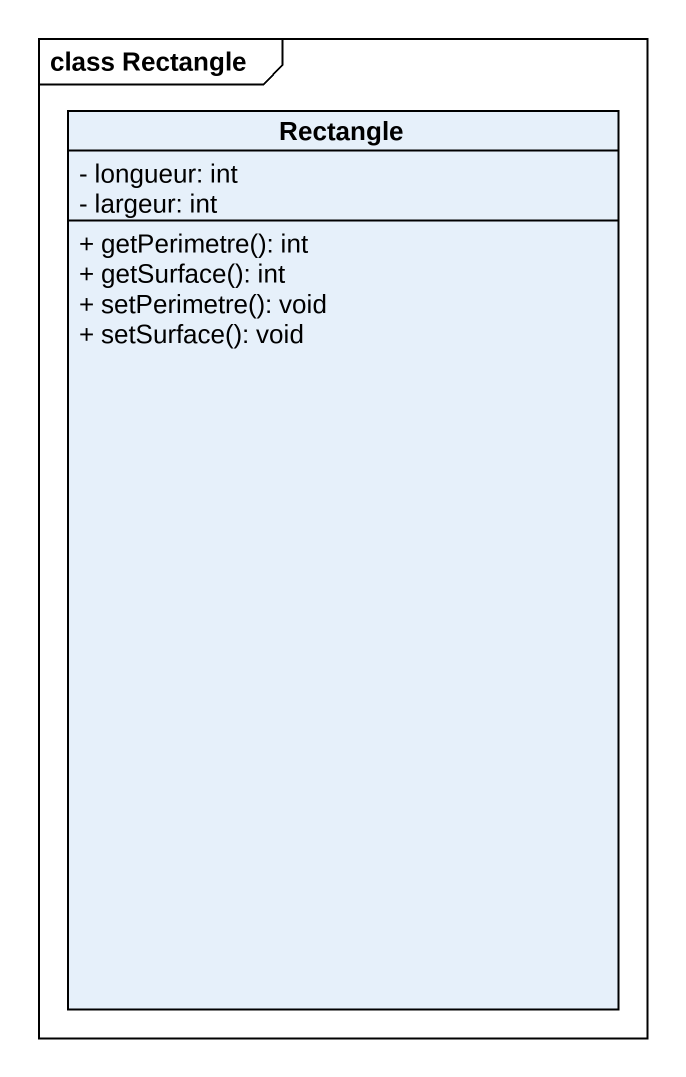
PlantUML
@startuml
mainframe class Rectangle
hide circle
hide empty members
skinparam classAttributeIconSize 0
class "Rectangle" as Rectangle_ {
  - longueur: int
  - largeur: int
  + getPerimetre(): int
  + getSurface(): int
  + setPerimetre(): void
  + setSurface(): void
}
@enduml
